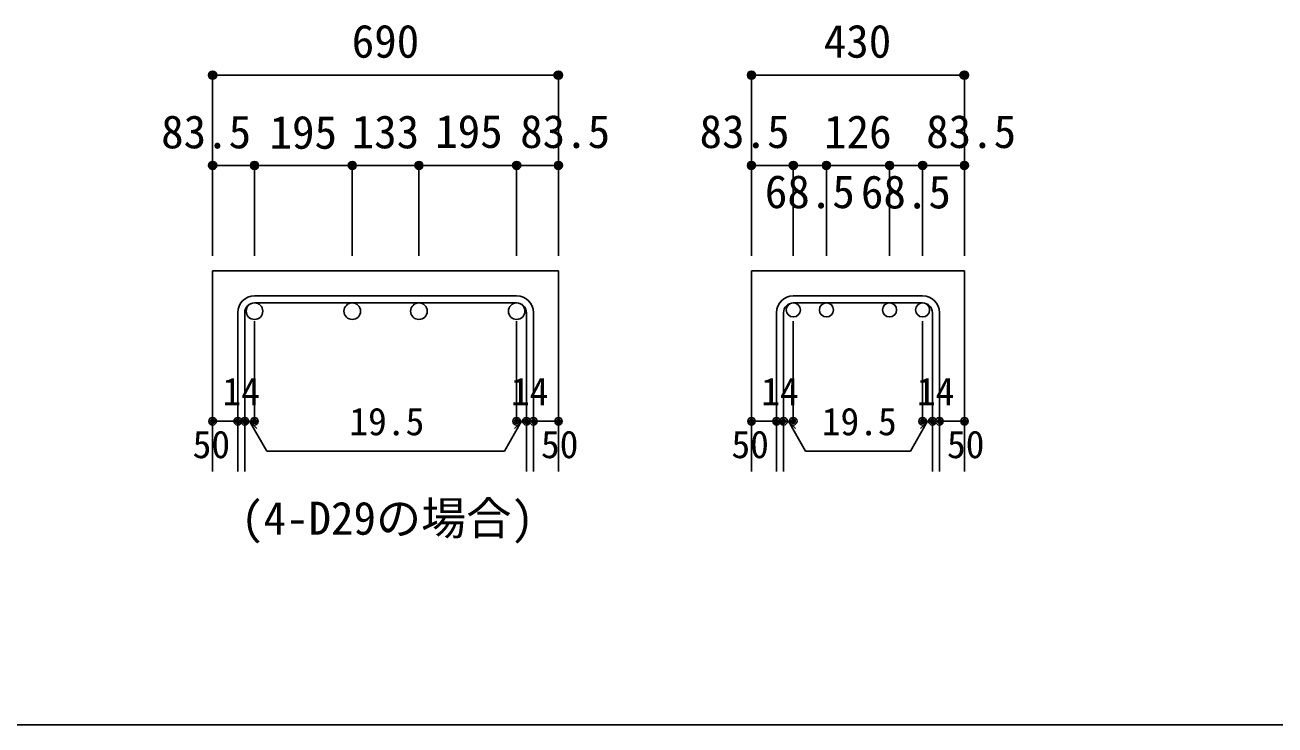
# Model space of a CAD drawing. Units: millimetres at full size, sheet at 1:30; some dimension numbers follow another scale. Extents: x -5973 to 5954, y -4195 to 4201.
# Drawn here: x -1109 to 1384, y 3 to 1398 of the extents above; entities that cross this region are included whole.
import ezdxf
from ezdxf.enums import TextEntityAlignment as Align

# ---------------------------------------------------------------- set-up
doc = ezdxf.new("R2010")
doc.units = ezdxf.units.MM
doc.header["$LTSCALE"] = 30
doc.header["$PDMODE"] = 32
doc.header["$PDSIZE"] = 15
for name, color, linetype in [('0-1', 2, 'Continuous'), ('0-5', 7, 'Continuous'), ('0-6', 7, 'Continuous'), ('0-7', 4, 'Continuous'), ('0-D', 4, 'Continuous'), ('F-0_枠', 6, 'Continuous')]:
    doc.layers.add(name, color=color, linetype=linetype)
doc.styles.add('ＭＳ ゴシック', font='')
doc.styles.get('ＭＳ ゴシック').set_extended_font_data('MS Gothic')

msp = doc.modelspace()

# ---------------------------------------------------------------- linework, layer by layer
at = {"layer": '0-1'}
for p, q in [((-735.07, 908.3), (-45.07, 908.3)), ((-735.07, 908.3), (-735.07, 508.3)), ((-45.07, 908.3), (-45.07, 508.3)), ((339.94, 908.3), (339.94, 508.3)), ((339.94, 908.3), (764.94, 908.3)), ((764.94, 908.3), (764.94, 508.3))]:
    msp.add_line(p, q, dxfattribs=at)
at = {"layer": '0-5', "color": 3}
for centre, radius in [((-651.57, 827.8), 16.5), ((-456.57, 827.8), 16.5), ((-323.57, 827.8), 16.5), ((-128.57, 827.8), 16.5), ((423.44, 830.3), 14), ((489.44, 830.3), 14), ((615.44, 830.3), 14), ((681.44, 830.3), 14)]:
    msp.add_circle(centre, radius, dxfattribs=at)
at = {"layer": '0-6'}
for p, q in [((-128.57, 858.3), (-651.57, 858.3)), ((681.44, 858.3), (423.44, 858.3)), ((-685.07, 824.8), (-685.07, 508.3)), ((-671.07, 824.8), (-671.07, 508.3)), ((-128.57, 844.3), (-651.57, 844.3)), ((-109.07, 824.8), (-109.07, 508.3)), ((-95.07, 824.8), (-95.07, 508.3)), ((389.94, 824.8), (389.94, 508.3)), ((403.94, 824.8), (403.94, 508.3)), ((681.44, 844.3), (423.44, 844.3)), ((700.94, 824.8), (700.94, 508.3)), ((714.94, 824.8), (714.94, 508.3))]:
    msp.add_line(p, q, dxfattribs=at)
for centre, radius, start, end in [((-651.57, 824.8), 33.5, 90, 180), ((-128.57, 824.8), 33.5, 0, 90), ((423.44, 824.8), 33.5, 90, 180), ((681.44, 824.8), 33.5, 0, 90), ((-651.57, 824.8), 19.5, 90, 180), ((-128.57, 824.8), 19.5, 0, 90), ((423.44, 824.8), 19.5, 90, 180), ((681.44, 824.8), 19.5, 0, 90)]:
    msp.add_arc(centre, radius, start, end, dxfattribs=at)
at = {"layer": '0-D'}
for p, q in [((-735.07, 1298.3), (-45.07, 1298.3)), ((-45.07, 1298.3), (-45.07, 1118.3)), ((339.94, 1298.3), (339.94, 1118.3)), ((339.94, 1298.3), (763.44, 1298.3)), ((764.94, 1298.3), (764.94, 1118.3)), ((-651.57, 1118.3), (-735.07, 1118.3)), ((-651.57, 1118.3), (-651.57, 938.3)), ((-390.07, 1118.3), (-651.57, 1118.3)), ((-456.57, 1118.3), (-456.57, 938.3)), ((-128.57, 1118.3), (-390.07, 1118.3)), ((-323.57, 1118.3), (-323.57, 938.3)), ((-45.07, 1118.3), (-128.57, 1118.3)), ((-128.57, 1118.3), (-128.57, 938.3)), ((-45.07, 1118.3), (-45.07, 938.3)), ((423.44, 1118.3), (339.94, 1118.3)), ((339.94, 1118.3), (339.94, 938.3)), ((552.44, 1118.3), (423.44, 1118.3)), ((423.44, 1118.3), (423.44, 938.3)), ((489.44, 1118.3), (489.44, 938.3)), ((681.44, 1118.3), (552.44, 1118.3)), ((615.44, 1118.3), (615.44, 938.3)), ((764.94, 1118.3), (681.44, 1118.3)), ((681.44, 1118.3), (681.44, 938.3)), ((764.94, 1118.3), (764.94, 938.3)), ((-128.57, 608.3), (-128.57, 807.63)), ((423.44, 608.3), (423.44, 807.63)), ((681.44, 608.3), (681.44, 807.63)), ((-735.07, 608.3), (-685.07, 608.3)), ((-661.32, 608.3), (-627.1, 549.02)), ((-661.32, 608.3), (-647.18, 594.16)), ((-118.82, 608.3), (-153.05, 549.02)), ((-118.82, 608.3), (-132.97, 594.16)), ((-128.57, 608.3), (-45.07, 608.3)), ((-109.07, 608.3), (-95.07, 608.3)), ((339.94, 608.3), (389.94, 608.3)), ((389.94, 608.3), (423.44, 608.3)), ((413.69, 608.3), (427.83, 594.16)), ((413.69, 608.3), (447.91, 549.02)), ((691.19, 608.3), (656.96, 549.02)), ((691.19, 608.3), (677.04, 594.16)), ((681.44, 608.3), (764.94, 608.3)), ((700.94, 608.3), (714.94, 608.3)), ((-627.1, 549.02), (-153.05, 549.02)), ((447.91, 549.02), (656.96, 549.02))]:
    msp.add_line(p, q, dxfattribs=at)
for points in [[(-735.07, 1298.3), (-735.07, 1118.3), (-735.07, 938.3)], [(-45.07, 1298.3), (-45.07, 1118.3), (-45.07, 938.3)], [(764.94, 1298.3), (764.94, 1118.3), (764.94, 938.3)], [(-685.07, 608.3), (-651.57, 608.3), (-651.57, 807.63)]]:
    msp.add_lwpolyline(points, dxfattribs=at)
for centre, radius in [((-735.07, 1298.3), 8), ((-735.07, 1298.3), 7.2), ((-735.07, 1298.3), 6.4), ((-735.07, 1298.3), 5.6), ((-735.07, 1298.3), 4.8), ((-735.07, 1298.3), 4), ((-735.07, 1298.3), 3.2), ((-735.07, 1298.3), 2.4), ((-735.07, 1298.3), 1.6), ((-735.07, 1298.3), 0.8), ((-45.07, 1298.3), 8), ((-45.07, 1298.3), 7.2), ((-45.07, 1298.3), 6.4), ((-45.07, 1298.3), 5.6), ((-45.07, 1298.3), 4.8), ((-45.07, 1298.3), 4), ((-45.07, 1298.3), 3.2), ((-45.07, 1298.3), 2.4), ((-45.07, 1298.3), 1.6), ((-45.07, 1298.3), 0.8), ((339.94, 1298.3), 8), ((339.94, 1298.3), 7.2), ((339.94, 1298.3), 6.4), ((339.94, 1298.3), 5.6), ((339.94, 1298.3), 4.8), ((339.94, 1298.3), 4), ((339.94, 1298.3), 3.2), ((339.94, 1298.3), 2.4), ((339.94, 1298.3), 1.6), ((339.94, 1298.3), 0.8), ((764.94, 1298.3), 8), ((764.94, 1298.3), 7.2), ((764.94, 1298.3), 6.4), ((764.94, 1298.3), 5.6), ((764.94, 1298.3), 4.8), ((764.94, 1298.3), 4), ((764.94, 1298.3), 3.2), ((764.94, 1298.3), 2.4), ((764.94, 1298.3), 1.6), ((764.94, 1298.3), 0.8), ((-735.07, 1118.3), 8), ((-735.07, 1118.3), 7.2), ((-735.07, 1118.3), 6.4), ((-735.07, 1118.3), 5.6), ((-735.07, 1118.3), 4.8), ((-735.07, 1118.3), 4), ((-651.57, 1118.3), 8), ((-651.57, 1118.3), 7.2), ((-651.57, 1118.3), 6.4), ((-651.57, 1118.3), 5.6), ((-651.57, 1118.3), 4.8), ((-651.57, 1118.3), 4), ((-456.57, 1118.3), 8), ((-456.57, 1118.3), 7.2), ((-456.57, 1118.3), 6.4), ((-456.57, 1118.3), 5.6), ((-456.57, 1118.3), 4.8), ((-456.57, 1118.3), 4), ((-323.57, 1118.3), 8), ((-323.57, 1118.3), 7.2), ((-323.57, 1118.3), 6.4), ((-323.57, 1118.3), 5.6), ((-323.57, 1118.3), 4.8), ((-323.57, 1118.3), 4), ((-128.57, 1118.3), 8), ((-128.57, 1118.3), 7.2), ((-128.57, 1118.3), 6.4), ((-128.57, 1118.3), 5.6), ((-128.57, 1118.3), 4.8), ((-128.57, 1118.3), 4), ((-45.07, 1118.3), 8), ((-45.07, 1118.3), 7.2), ((-45.07, 1118.3), 6.4), ((-45.07, 1118.3), 5.6), ((-45.07, 1118.3), 4.8), ((-45.07, 1118.3), 4), ((339.94, 1118.3), 8), ((339.94, 1118.3), 7.2), ((339.94, 1118.3), 6.4), ((339.94, 1118.3), 5.6), ((339.94, 1118.3), 4.8), ((339.94, 1118.3), 4), ((423.44, 1118.3), 8), ((423.44, 1118.3), 7.2), ((423.44, 1118.3), 6.4), ((423.44, 1118.3), 5.6), ((423.44, 1118.3), 4.8), ((423.44, 1118.3), 4), ((489.44, 1118.3), 8), ((489.44, 1118.3), 7.2), ((489.44, 1118.3), 6.4), ((489.44, 1118.3), 5.6), ((489.44, 1118.3), 4.8), ((489.44, 1118.3), 4), ((615.44, 1118.3), 8), ((615.44, 1118.3), 7.2), ((615.44, 1118.3), 6.4), ((615.44, 1118.3), 5.6), ((615.44, 1118.3), 4.8), ((615.44, 1118.3), 4), ((681.44, 1118.3), 8), ((681.44, 1118.3), 7.2), ((681.44, 1118.3), 6.4), ((681.44, 1118.3), 5.6), ((681.44, 1118.3), 4.8), ((681.44, 1118.3), 4), ((764.94, 1118.3), 8), ((764.94, 1118.3), 7.2), ((764.94, 1118.3), 6.4), ((764.94, 1118.3), 5.6), ((764.94, 1118.3), 4.8), ((764.94, 1118.3), 4), ((-735.07, 1118.3), 3.2), ((-735.07, 1118.3), 2.4), ((-735.07, 1118.3), 1.6), ((-735.07, 1118.3), 0.8), ((-651.57, 1118.3), 3.2), ((-651.57, 1118.3), 2.4), ((-651.57, 1118.3), 1.6), ((-651.57, 1118.3), 0.8), ((-456.57, 1118.3), 3.2), ((-456.57, 1118.3), 2.4), ((-456.57, 1118.3), 1.6), ((-456.57, 1118.3), 0.8), ((-323.57, 1118.3), 3.2), ((-323.57, 1118.3), 2.4), ((-323.57, 1118.3), 1.6), ((-323.57, 1118.3), 0.8), ((-128.57, 1118.3), 3.2), ((-128.57, 1118.3), 2.4), ((-128.57, 1118.3), 1.6), ((-128.57, 1118.3), 0.8), ((-45.07, 1118.3), 3.2), ((-45.07, 1118.3), 2.4), ((-45.07, 1118.3), 1.6), ((-45.07, 1118.3), 0.8), ((339.94, 1118.3), 3.2), ((339.94, 1118.3), 2.4), ((339.94, 1118.3), 1.6), ((339.94, 1118.3), 0.8), ((423.44, 1118.3), 3.2), ((423.44, 1118.3), 2.4), ((423.44, 1118.3), 1.6), ((423.44, 1118.3), 0.8), ((489.44, 1118.3), 3.2), ((489.44, 1118.3), 2.4), ((489.44, 1118.3), 1.6), ((489.44, 1118.3), 0.8), ((615.44, 1118.3), 3.2), ((615.44, 1118.3), 2.4), ((615.44, 1118.3), 1.6), ((615.44, 1118.3), 0.8), ((681.44, 1118.3), 3.2), ((681.44, 1118.3), 2.4), ((681.44, 1118.3), 1.6), ((681.44, 1118.3), 0.8), ((764.94, 1118.3), 3.2), ((764.94, 1118.3), 2.4), ((764.94, 1118.3), 1.6), ((764.94, 1118.3), 0.8), ((-735.07, 608.3), 4), ((-735.07, 608.3), 3.6), ((-735.07, 608.3), 3.2), ((-735.07, 608.3), 2.8), ((-735.07, 608.3), 2.4), ((-735.07, 608.3), 2), ((-735.07, 608.3), 1.6), ((-735.07, 608.3), 1.2), ((-735.07, 608.3), 0.8), ((-735.07, 608.3), 0.4), ((-685.07, 608.3), 4), ((-685.07, 608.3), 3.6), ((-685.07, 608.3), 3.2), ((-685.07, 608.3), 2.8), ((-685.07, 608.3), 2.4), ((-685.07, 608.3), 2), ((-685.07, 608.3), 1.6), ((-685.07, 608.3), 1.2), ((-685.07, 608.3), 0.8), ((-685.07, 608.3), 0.4), ((-671.07, 608.3), 4), ((-671.07, 608.3), 3.6), ((-671.07, 608.3), 3.2), ((-671.07, 608.3), 2.8), ((-671.07, 608.3), 2.4), ((-671.07, 608.3), 2), ((-671.07, 608.3), 1.6), ((-671.07, 608.3), 1.2), ((-671.07, 608.3), 0.8), ((-671.07, 608.3), 0.4), ((-651.57, 608.3), 4), ((-651.57, 608.3), 3.6), ((-651.57, 608.3), 3.2), ((-651.57, 608.3), 2.8), ((-651.57, 608.3), 2.4), ((-651.57, 608.3), 2), ((-651.57, 608.3), 1.6), ((-651.57, 608.3), 1.2), ((-651.57, 608.3), 0.8), ((-651.57, 608.3), 0.4), ((-128.57, 608.3), 4), ((-128.57, 608.3), 3.6), ((-128.57, 608.3), 3.2), ((-128.57, 608.3), 2.8), ((-128.57, 608.3), 2.4), ((-128.57, 608.3), 2), ((-128.57, 608.3), 1.6), ((-128.57, 608.3), 1.2), ((-128.57, 608.3), 0.8), ((-128.57, 608.3), 0.4), ((-109.07, 608.3), 4), ((-109.07, 608.3), 3.6), ((-109.07, 608.3), 3.2), ((-109.07, 608.3), 2.8), ((-109.07, 608.3), 2.4), ((-109.07, 608.3), 2), ((-109.07, 608.3), 1.6), ((-109.07, 608.3), 1.2), ((-109.07, 608.3), 0.8), ((-109.07, 608.3), 0.4), ((-95.07, 608.3), 4), ((-95.07, 608.3), 3.6), ((-95.07, 608.3), 3.2), ((-95.07, 608.3), 2.8), ((-95.07, 608.3), 2.4), ((-95.07, 608.3), 2), ((-95.07, 608.3), 1.6), ((-95.07, 608.3), 1.2), ((-95.07, 608.3), 0.8), ((-95.07, 608.3), 0.4), ((-45.07, 608.3), 4), ((-45.07, 608.3), 3.6), ((-45.07, 608.3), 3.2), ((-45.07, 608.3), 2.8), ((-45.07, 608.3), 2.4), ((-45.07, 608.3), 2), ((-45.07, 608.3), 1.6), ((-45.07, 608.3), 1.2), ((-45.07, 608.3), 0.8), ((-45.07, 608.3), 0.4), ((339.94, 608.3), 4), ((339.94, 608.3), 3.6), ((339.94, 608.3), 3.2), ((339.94, 608.3), 2.8), ((339.94, 608.3), 2.4), ((339.94, 608.3), 2), ((339.94, 608.3), 1.6), ((339.94, 608.3), 1.2), ((339.94, 608.3), 0.8), ((339.94, 608.3), 0.4), ((389.94, 608.3), 4), ((389.94, 608.3), 3.6), ((389.94, 608.3), 3.2), ((389.94, 608.3), 2.8), ((389.94, 608.3), 2.4), ((389.94, 608.3), 2), ((389.94, 608.3), 1.6), ((389.94, 608.3), 1.2), ((389.94, 608.3), 0.8), ((389.94, 608.3), 0.4), ((403.94, 608.3), 4), ((403.94, 608.3), 3.6), ((403.94, 608.3), 3.2), ((403.94, 608.3), 2.8), ((403.94, 608.3), 2.4), ((403.94, 608.3), 2), ((403.94, 608.3), 1.6), ((403.94, 608.3), 1.2), ((403.94, 608.3), 0.8), ((403.94, 608.3), 0.4), ((423.44, 608.3), 4), ((423.44, 608.3), 3.6), ((423.44, 608.3), 3.2), ((423.44, 608.3), 2.8), ((423.44, 608.3), 2.4), ((423.44, 608.3), 2), ((423.44, 608.3), 1.6), ((423.44, 608.3), 1.2), ((423.44, 608.3), 0.8), ((423.44, 608.3), 0.4), ((681.44, 608.3), 4), ((681.44, 608.3), 3.6), ((681.44, 608.3), 3.2), ((681.44, 608.3), 2.8), ((681.44, 608.3), 2.4), ((681.44, 608.3), 2), ((681.44, 608.3), 1.6), ((681.44, 608.3), 1.2), ((681.44, 608.3), 0.8), ((681.44, 608.3), 0.4), ((700.94, 608.3), 4), ((700.94, 608.3), 3.6), ((700.94, 608.3), 3.2), ((700.94, 608.3), 2.8), ((700.94, 608.3), 2.4), ((700.94, 608.3), 2), ((700.94, 608.3), 1.6), ((700.94, 608.3), 1.2), ((700.94, 608.3), 0.8), ((700.94, 608.3), 0.4), ((714.94, 608.3), 4), ((714.94, 608.3), 3.6), ((714.94, 608.3), 3.2), ((714.94, 608.3), 2.8), ((714.94, 608.3), 2.4), ((714.94, 608.3), 2), ((714.94, 608.3), 1.6), ((714.94, 608.3), 1.2), ((714.94, 608.3), 0.8), ((714.94, 608.3), 0.4), ((764.94, 608.3), 4), ((764.94, 608.3), 3.6), ((764.94, 608.3), 3.2), ((764.94, 608.3), 2.8), ((764.94, 608.3), 2.4), ((764.94, 608.3), 2), ((764.94, 608.3), 1.6), ((764.94, 608.3), 1.2), ((764.94, 608.3), 0.8), ((764.94, 608.3), 0.4)]:
    msp.add_circle(centre, radius, dxfattribs=at)
at = {"layer": '0-D', "color": 7}
for p in [(-735.07, 1298.3), (-46.57, 1298.3), (-45.07, 1298.3), (339.94, 1298.3), (763.44, 1298.3), (764.94, 1298.3), (-735.07, 1118.3), (-651.57, 1118.3), (-456.57, 1118.3), (-323.57, 1118.3), (-128.57, 1118.3), (-45.07, 1118.3), (339.94, 1118.3), (423.44, 1118.3), (489.44, 1118.3), (615.44, 1118.3), (681.44, 1118.3), (764.94, 1118.3), (-735.07, 608.3), (-685.07, 608.3), (-671.07, 608.3), (-651.57, 608.3), (-128.57, 608.3), (-109.07, 608.3), (-95.07, 608.3), (-45.07, 608.3), (339.94, 608.3), (389.94, 608.3), (403.94, 608.3), (423.44, 608.3), (681.44, 608.3), (700.94, 608.3), (714.94, 608.3), (764.94, 608.3)]:
    msp.add_point(p, dxfattribs=at)
at = {"layer": 'F-0_枠', "color": 2}
msp.add_line((3723.6, 2.95), (-5972.88, 2.95), dxfattribs=at)

# ---------------------------------------------------------------- texts
at = {"layer": '0-7', "color": 7, "style": 'ＭＳ ゴシック'}
msp.add_text('(4-D29の場合)', height=65.98, dxfattribs=at).set_placement((-678.42, 362.38), align=Align.BOTTOM_LEFT)
at = {"layer": '0-D', "style": 'ＭＳ ゴシック'}
for s, height, p in [('690', 65.98, (-457.57, 1313.3)), ('430', 65.98, (484.19, 1313.3)), ('83.5', 65.98, (-837.83, 1132.63)), ('195', 65.98, (-621.6, 1131.78)), ('133', 65.98, (-457.68, 1132.65)), ('195', 65.98, (-291.06, 1133.48)), ('83.5', 65.98, (-121.57, 1133.3)), ('83.5', 65.98, (236.44, 1133.3)), ('126', 65.98, (484.83, 1132.65)), ('83.5', 65.98, (688.44, 1133.3)), ('68.5', 65.98, (366.59, 1013.4)), ('68.5', 65.98, (558.29, 1012.9)), ('14', 54.99, (-715.61, 623.75)), ('14', 54.99, (-140.03, 623.75)), ('14', 54.99, (359.4, 623.75)), ('14', 54.99, (669.98, 623.75)), ('19.5', 54.99, (-462.38, 563.97)), ('19.5', 54.99, (480.13, 563.97)), ('50', 54.99, (-775.07, 518.3)), ('50', 54.99, (-80.07, 518.3)), ('50', 54.99, (299.94, 518.3)), ('50', 54.99, (729.94, 518.3))]:
    msp.add_text(s, height=height, dxfattribs=at).set_placement(p, align=Align.BOTTOM_LEFT)

doc.saveas('drawing.dxf')
